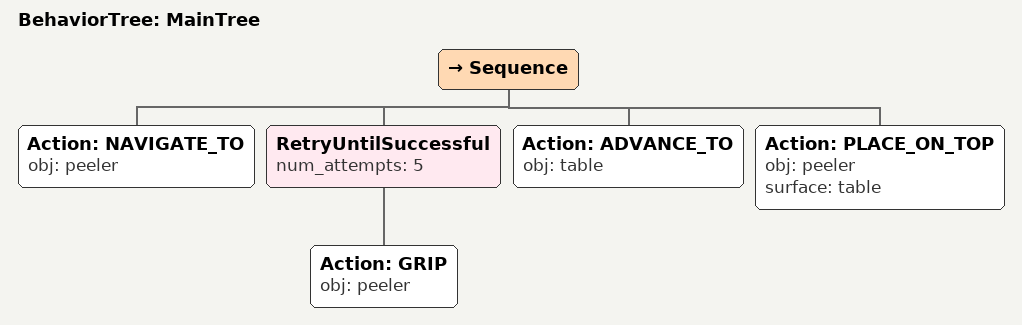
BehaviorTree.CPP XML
<root main_tree_to_execute="MainTree">
  <BehaviorTree ID="MainTree">
    <Sequence>
      <!-- Navigate to peeler -->
      <Action ID="NAVIGATE_TO" obj="peeler" />
      <!-- Retry GRASP peeler up to 5 attempts -->
      <RetryUntilSuccessful num_attempts="5">
        <!-- Grasp peeler -->
        <Action ID="GRIP" obj="peeler" />
      </RetryUntilSuccessful>
      <!-- Grip peeler -->
      <Action ID="ADVANCE_TO" obj="table" />
      <!-- Advance to table -->
      <Action ID="PLACE_ON_TOP" obj="peeler" surface="table" />
    </Sequence>
  </BehaviorTree>
</root>
